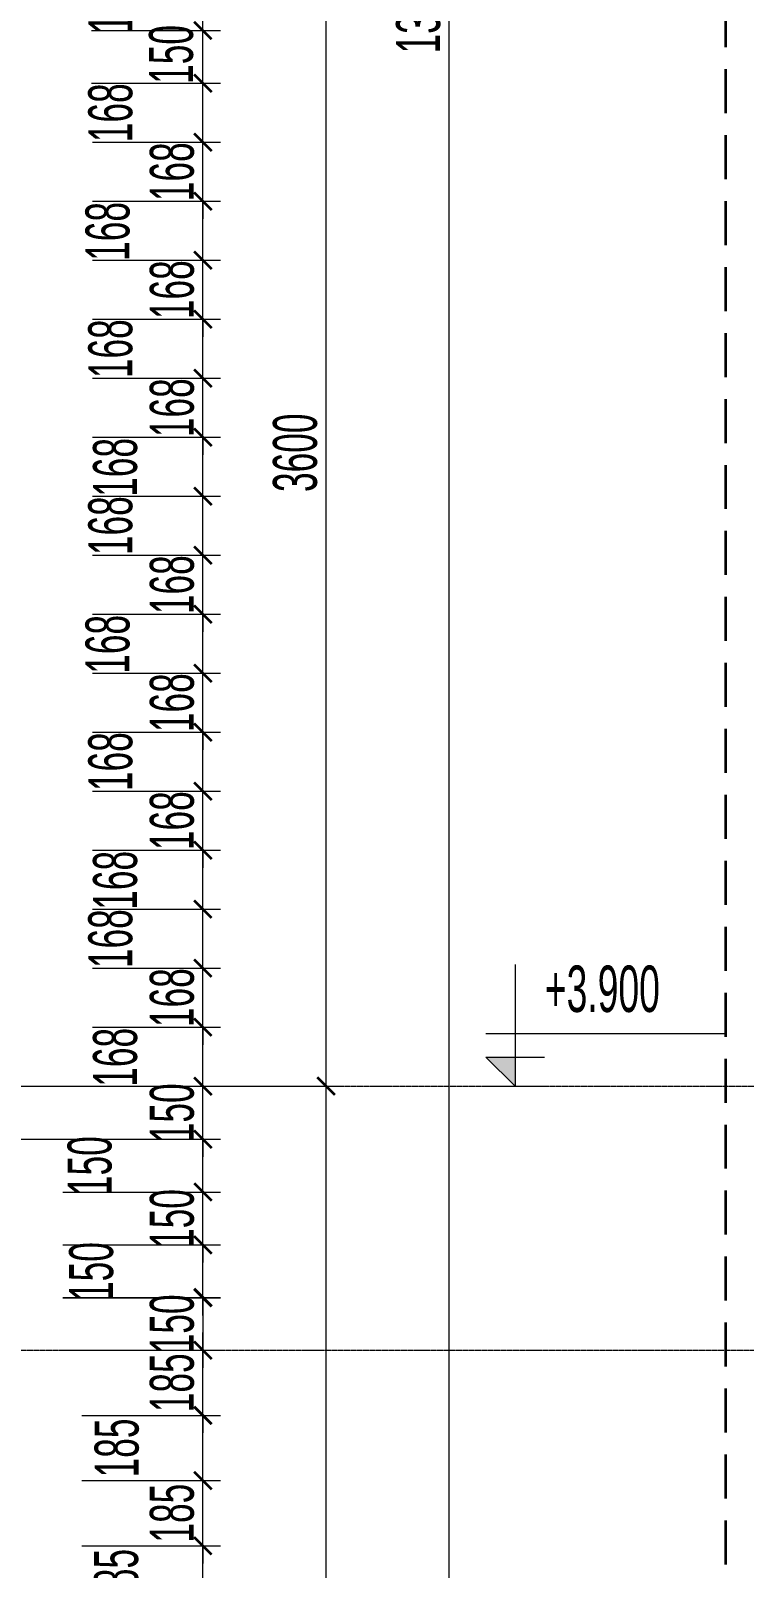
# Model space of a CAD drawing. Header units: millimetres. Extents: x 1336014 to 2939047, y -333549 to -60566.
# Drawn here: x 1437847 to 1439875, y -185772 to -181402 of the extents above; entities that cross this region are included whole.
import ezdxf
from ezdxf.enums import TextEntityAlignment as Align

# ---------------------------------------------------------------- set-up
doc = ezdxf.new("R2010")
doc.units = ezdxf.units.MM
doc.header["$MEASUREMENT"] = 0
doc.linetypes.add('$1$HIDDEN', pattern=[0.375, 0.25, -0.125])
doc.linetypes.add('CENTER2', pattern=[1.125, 0.75, -0.125, 0.125, -0.125])
for name, color, linetype, lineweight in [('01.Cut', 255, 'Continuous', 35), ('08.Dim', 156, 'Continuous', 15), ('10.truc', 250, 'CENTER2', 20), ('DIM', 252, 'Continuous', 20)]:
    doc.layers.add(name, color=color, linetype=linetype, lineweight=lineweight)
doc.layers.add('text', color=7, linetype='Continuous')
doc.styles.add('TT5_Text Dim', font='hoatbif.shx', dxfattribs={"width": 0.6})
doc.dimstyles.new('TT5_Dim 1-50', dxfattribs={"dimscale": 50, "dimtxt": 2.5, "dimasz": 1, "dimexe": 1, "dimexo": 0.5, "dimgap": 0.5, "dimtad": 1, "dimdec": 0, "dimzin": 0, "dimdsep": 46, "dimtxsty": 'TT5_Text Dim', "dimblk": 'ARCHTICK', "dimcen": 0, "dimdle": 1, "dimclrd": 256, "dimclre": 256, "dimclrt": 1, "dimadec": 0, "dimazin": 0, "dimtfac": 0.015, "dimtdec": 0, "dimtix": 1, "dimtmove": 2, "dimatfit": 3, "dimldrblk": 'DOT', "dimfxl": 1, "dimtolj": 1, "dimtzin": 0, "dimlwd": -1, "dimlwe": -1, "dimarcsym": 1})

# ---------------------------------------------------------------- blocks, each defined once
blk = doc.blocks.new('A$C4E7C6F34')
at = {"layer": 'DIM'}
blk.add_hatch(color=256, dxfattribs=at).paths.add_polyline_path([(-38.5, 0), (-38.5, 137.8), (-177.6, 137.8)])
for p, q in [((-38.5, 576), (-38.5, 0)), ((964.2, 247.8), (-177.6, 247.8)), ((-177.6, 137.8), (100.7, 137.8)), ((-177.6, 137.8), (-38.5, 0)), ((-177.6, 0), (100.6, 0))]:
    blk.add_line(p, q, dxfattribs=at)
at = {"layer": 'text', "style": 'TT5_Text Dim', "flags": 8}
blk.add_attdef('%%P0.000', text='', height=220, dxfattribs=at).set_placement((102.4, 461.3), align=Align.MIDDLE_LEFT)
blk = doc.blocks.new('_ARCHTICK')
at = {"const_width": 0.15}
blk.add_lwpolyline([(-0.5, -0.5), (0.5, 0.5)], dxfattribs=at)
blk = doc.blocks.new('*D1080')
at = {"layer": '08.Dim', "transparency": 16777216}
for p, q in [((1438685.9, -188352.6), (1438685.9, -184352.1)), ((1437992, -184402.1), (1438735.9, -184402.1)), ((1437992, -188302.6), (1438735.9, -188302.6))]:
    blk.add_line(p, q, dxfattribs=at)
at = {"layer": 'Defpoints', "color": 0, "transparency": 16777216}
for p in [(1437967, -184402.1), (1438685.9, -184402.1), (1437967, -188302.6)]:
    blk.add_point(p, dxfattribs=at)
at = {"layer": '08.Dim', "transparency": 16777216, "xscale": 50, "yscale": 50, "zscale": 50}
for p, rotation in [((1438685.9, -184402.1), 90), ((1438685.9, -188302.6), 270)]:
    blk.add_blockref('_ARCHTICK', p, dxfattribs=dict(at, rotation=rotation))
at = {"layer": '08.Dim', "color": 1, "transparency": 16777216, "insert": (1438598.4, -186352.4), "char_height": 125, "attachment_point": 5, "rotation": 90, "style": 'TT5_Text Dim'}
blk.add_mtext('\\A1;3900', dxfattribs=at)
blk = doc.blocks.new('_DOT')
blk.add_line((-0.5, 0), (-1, 0))
at = {"const_width": 0.5}
blk.add_lwpolyline([(-0.25, 0, 1), (0.25, 0, 1)], format="xyb", close=True, dxfattribs=at)
blk = doc.blocks.new('*D1081')
at = {"layer": '08.Dim', "transparency": 16777216}
for p, q in [((1438685.9, -184452.1), (1438685.9, -180751.7)), ((1438022.4, -180801.7), (1438735.9, -180801.7)), ((1438022.4, -184402.1), (1438735.9, -184402.1))]:
    blk.add_line(p, q, dxfattribs=at)
at = {"layer": 'Defpoints', "color": 0, "transparency": 16777216}
for p in [(1437997.4, -180801.7), (1438685.9, -180801.7), (1437997.4, -184402.1)]:
    blk.add_point(p, dxfattribs=at)
at = {"layer": '08.Dim', "transparency": 16777216, "xscale": 50, "yscale": 50, "zscale": 50}
for p, rotation in [((1438685.9, -180801.7), 90), ((1438685.9, -184402.1), 270)]:
    blk.add_blockref('_ARCHTICK', p, dxfattribs=dict(at, rotation=rotation))
at = {"layer": '08.Dim', "color": 1, "transparency": 16777216, "insert": (1438598.4, -182601.9), "char_height": 125, "attachment_point": 5, "rotation": 90, "style": 'TT5_Text Dim'}
blk.add_mtext('\\A1;3600', dxfattribs=at)
blk = doc.blocks.new('*D1085')
at = {"layer": '08.Dim', "transparency": 16777216}
for p, q in [((1439035.9, -188352.6), (1439035.9, -174302.4)), ((1438022.4, -174352.4), (1439085.9, -174352.4)), ((1438022.4, -188302.6), (1439085.9, -188302.6))]:
    blk.add_line(p, q, dxfattribs=at)
at = {"layer": 'Defpoints', "color": 0, "transparency": 16777216}
for p in [(1437997.4, -174352.4), (1439035.9, -174352.4), (1437997.4, -188302.6)]:
    blk.add_point(p, dxfattribs=at)
at = {"layer": '08.Dim', "transparency": 16777216, "xscale": 50, "yscale": 50, "zscale": 50}
for p, rotation in [((1439035.9, -174352.4), 90), ((1439035.9, -188302.6), 270)]:
    blk.add_blockref('_ARCHTICK', p, dxfattribs=dict(at, rotation=rotation))
at = {"layer": '08.Dim', "color": 1, "transparency": 16777216, "insert": (1438948.4, -181327.5), "char_height": 125, "attachment_point": 5, "rotation": 90, "style": 'TT5_Text Dim'}
blk.add_mtext('\\A1;13950', dxfattribs=at)
blk = doc.blocks.new('*D1173')
at = {"layer": '08.Dim', "transparency": 16777216}
for p, q in [((1438335.9, -185943.8), (1438335.9, -185658.6)), ((1437992, -185708.6), (1438385.9, -185708.6)), ((1437992, -185893.8), (1438385.9, -185893.8))]:
    blk.add_line(p, q, dxfattribs=at)
at = {"layer": 'Defpoints', "color": 0, "transparency": 16777216}
for p in [(1437967, -185708.6), (1438335.9, -185708.6), (1437967, -185893.8)]:
    blk.add_point(p, dxfattribs=at)
at = {"layer": '08.Dim', "transparency": 16777216, "xscale": 50, "yscale": 50, "zscale": 50}
for p, rotation in [((1438335.9, -185708.6), 90), ((1438335.9, -185893.8), 270)]:
    blk.add_blockref('_ARCHTICK', p, dxfattribs=dict(at, rotation=rotation))
at = {"layer": '08.Dim', "color": 1, "transparency": 16777216, "insert": (1438090, -185801.2), "char_height": 125, "attachment_point": 5, "rotation": 90, "style": 'TT5_Text Dim'}
blk.add_mtext('\\A1;185', dxfattribs=at)
blk = doc.blocks.new('*D1174')
at = {"layer": '08.Dim', "transparency": 16777216}
for p, q in [((1438335.9, -185523.3), (1438335.9, -185473.3)), ((1437992, -185523.3), (1438385.9, -185523.3)), ((1438335.9, -185708.6), (1438335.9, -185523.3)), ((1437992, -185708.6), (1438385.9, -185708.6)), ((1438335.9, -185708.6), (1438335.9, -185758.6))]:
    blk.add_line(p, q, dxfattribs=at)
at = {"layer": 'Defpoints', "color": 0, "transparency": 16777216}
for p in [(1437967, -185523.3), (1438335.9, -185523.3), (1437967, -185708.6)]:
    blk.add_point(p, dxfattribs=at)
at = {"layer": '08.Dim', "transparency": 16777216, "xscale": 50, "yscale": 50, "zscale": 50}
for p, rotation in [((1438335.9, -185523.3), 270), ((1438335.9, -185708.6), 90)]:
    blk.add_blockref('_ARCHTICK', p, dxfattribs=dict(at, rotation=rotation))
at = {"layer": '08.Dim', "color": 1, "transparency": 16777216, "insert": (1438248.4, -185615.9), "char_height": 125, "attachment_point": 5, "rotation": 90, "style": 'TT5_Text Dim'}
blk.add_mtext('\\A1;185', dxfattribs=at)
blk = doc.blocks.new('*D1175')
at = {"layer": '08.Dim', "transparency": 16777216}
for p, q in [((1438335.9, -185573.3), (1438335.9, -185288)), ((1437992, -185338), (1438385.9, -185338)), ((1437992, -185523.3), (1438385.9, -185523.3))]:
    blk.add_line(p, q, dxfattribs=at)
at = {"layer": 'Defpoints', "color": 0, "transparency": 16777216}
for p in [(1437967, -185338), (1438335.9, -185338), (1437967, -185523.3)]:
    blk.add_point(p, dxfattribs=at)
at = {"layer": '08.Dim', "transparency": 16777216, "xscale": 50, "yscale": 50, "zscale": 50}
for p, rotation in [((1438335.9, -185338), 90), ((1438335.9, -185523.3), 270)]:
    blk.add_blockref('_ARCHTICK', p, dxfattribs=dict(at, rotation=rotation))
at = {"layer": '08.Dim', "color": 1, "transparency": 16777216, "insert": (1438091.5, -185430.6), "char_height": 125, "attachment_point": 5, "rotation": 90, "style": 'TT5_Text Dim'}
blk.add_mtext('\\A1;185', dxfattribs=at)
blk = doc.blocks.new('*D1176')
at = {"layer": '08.Dim', "transparency": 16777216}
for p, q in [((1438335.9, -185152.7), (1438335.9, -185102.7)), ((1437992, -185152.7), (1438385.9, -185152.7)), ((1438335.9, -185338), (1438335.9, -185152.7)), ((1437992, -185338), (1438385.9, -185338)), ((1438335.9, -185338), (1438335.9, -185388))]:
    blk.add_line(p, q, dxfattribs=at)
at = {"layer": 'Defpoints', "color": 0, "transparency": 16777216}
for p in [(1437967, -185152.7), (1438335.9, -185152.7), (1437967, -185338)]:
    blk.add_point(p, dxfattribs=at)
at = {"layer": '08.Dim', "transparency": 16777216, "xscale": 50, "yscale": 50, "zscale": 50}
for p, rotation in [((1438335.9, -185152.7), 270), ((1438335.9, -185338), 90)]:
    blk.add_blockref('_ARCHTICK', p, dxfattribs=dict(at, rotation=rotation))
at = {"layer": '08.Dim', "color": 1, "transparency": 16777216, "insert": (1438248.4, -185245.3), "char_height": 125, "attachment_point": 5, "rotation": 90, "style": 'TT5_Text Dim'}
blk.add_mtext('\\A1;185', dxfattribs=at)
blk = doc.blocks.new('*D1177')
at = {"layer": '08.Dim', "transparency": 16777216}
for p, q in [((1438335.9, -185053.6), (1438335.9, -184803.6)), ((1437937.4, -184853.6), (1438385.9, -184853.6)), ((1437937.4, -185003.6), (1438385.9, -185003.6))]:
    blk.add_line(p, q, dxfattribs=at)
at = {"layer": 'Defpoints', "color": 0, "transparency": 16777216}
for p in [(1437912.4, -184853.6), (1438335.9, -184853.6), (1437912.4, -185003.6)]:
    blk.add_point(p, dxfattribs=at)
at = {"layer": '08.Dim', "transparency": 16777216, "xscale": 50, "yscale": 50, "zscale": 50}
for p, rotation in [((1438335.9, -184853.6), 90), ((1438335.9, -185003.6), 270)]:
    blk.add_blockref('_ARCHTICK', p, dxfattribs=dict(at, rotation=rotation))
at = {"layer": '08.Dim', "color": 1, "transparency": 16777216, "insert": (1438019, -184929.1), "char_height": 125, "attachment_point": 5, "rotation": 90, "style": 'TT5_Text Dim'}
blk.add_mtext('\\A1;150', dxfattribs=at)
blk = doc.blocks.new('*D1178')
at = {"layer": '08.Dim', "transparency": 16777216}
for p, q in [((1438335.9, -184703.1), (1438335.9, -184653.1)), ((1437937.4, -184703.1), (1438385.9, -184703.1)), ((1438335.9, -184853.6), (1438335.9, -184703.1)), ((1437937.4, -184853.6), (1438385.9, -184853.6)), ((1438335.9, -184853.6), (1438335.9, -184903.6))]:
    blk.add_line(p, q, dxfattribs=at)
at = {"layer": 'Defpoints', "color": 0, "transparency": 16777216}
for p in [(1437912.4, -184703.1), (1438335.9, -184703.1), (1437912.4, -184853.6)]:
    blk.add_point(p, dxfattribs=at)
at = {"layer": '08.Dim', "transparency": 16777216, "xscale": 50, "yscale": 50, "zscale": 50}
for p, rotation in [((1438335.9, -184703.1), 270), ((1438335.9, -184853.6), 90)]:
    blk.add_blockref('_ARCHTICK', p, dxfattribs=dict(at, rotation=rotation))
at = {"layer": '08.Dim', "color": 1, "transparency": 16777216, "insert": (1438248.4, -184778.4), "char_height": 125, "attachment_point": 5, "rotation": 90, "style": 'TT5_Text Dim'}
blk.add_mtext('\\A1;150', dxfattribs=at)
blk = doc.blocks.new('*D1179')
at = {"layer": '08.Dim', "transparency": 16777216}
for p, q in [((1438335.9, -184753.1), (1438335.9, -184503.1)), ((1437937.4, -184553.1), (1438385.9, -184553.1)), ((1437937.4, -184703.1), (1438385.9, -184703.1))]:
    blk.add_line(p, q, dxfattribs=at)
at = {"layer": 'Defpoints', "color": 0, "transparency": 16777216}
for p in [(1437912.4, -184553.1), (1438335.9, -184553.1), (1437912.4, -184703.1)]:
    blk.add_point(p, dxfattribs=at)
at = {"layer": '08.Dim', "transparency": 16777216, "xscale": 50, "yscale": 50, "zscale": 50}
for p, rotation in [((1438335.9, -184553.1), 90), ((1438335.9, -184703.1), 270)]:
    blk.add_blockref('_ARCHTICK', p, dxfattribs=dict(at, rotation=rotation))
at = {"layer": '08.Dim', "color": 1, "transparency": 16777216, "insert": (1438014.5, -184628.1), "char_height": 125, "attachment_point": 5, "rotation": 90, "style": 'TT5_Text Dim'}
blk.add_mtext('\\A1;150', dxfattribs=at)
blk = doc.blocks.new('*D1180')
at = {"layer": '08.Dim', "transparency": 16777216}
for p, q in [((1438335.9, -184402.6), (1438335.9, -184352.6)), ((1437521.5, -184402.6), (1438385.9, -184402.6)), ((1438335.9, -184553.1), (1438335.9, -184402.6)), ((1437444.5, -184553.1), (1438385.9, -184553.1)), ((1438335.9, -184553.1), (1438335.9, -184603.1))]:
    blk.add_line(p, q, dxfattribs=at)
at = {"layer": 'Defpoints', "color": 0, "transparency": 16777216}
for p in [(1437496.5, -184402.6), (1438335.9, -184402.6), (1437419.5, -184553.1)]:
    blk.add_point(p, dxfattribs=at)
at = {"layer": '08.Dim', "transparency": 16777216, "xscale": 50, "yscale": 50, "zscale": 50}
for p, rotation in [((1438335.9, -184402.6), 270), ((1438335.9, -184553.1), 90)]:
    blk.add_blockref('_ARCHTICK', p, dxfattribs=dict(at, rotation=rotation))
at = {"layer": '08.Dim', "color": 1, "transparency": 16777216, "insert": (1438248.4, -184477.9), "char_height": 125, "attachment_point": 5, "rotation": 90, "style": 'TT5_Text Dim'}
blk.add_mtext('\\A1;150', dxfattribs=at)
blk = doc.blocks.new('*D1181')
at = {"layer": '08.Dim', "transparency": 16777216}
for p, q in [((1438335.9, -185002.6), (1438335.9, -184952.6)), ((1437937.4, -185002.6), (1438385.9, -185002.6)), ((1438335.9, -185002.6), (1438335.9, -185153)), ((1437937.4, -185153), (1438385.9, -185153)), ((1438335.9, -185153), (1438335.9, -185203))]:
    blk.add_line(p, q, dxfattribs=at)
at = {"layer": 'Defpoints', "color": 0, "transparency": 16777216}
for p in [(1437912.4, -185002.6), (1437912.4, -185153), (1438335.9, -185153)]:
    blk.add_point(p, dxfattribs=at)
at = {"layer": '08.Dim', "transparency": 16777216, "xscale": 50, "yscale": 50, "zscale": 50}
for p, rotation in [((1438335.9, -185002.6), 270), ((1438335.9, -185153), 90)]:
    blk.add_blockref('_ARCHTICK', p, dxfattribs=dict(at, rotation=rotation))
at = {"layer": '08.Dim', "color": 1, "transparency": 16777216, "insert": (1438248.4, -185077.8), "char_height": 125, "attachment_point": 5, "rotation": 90, "style": 'TT5_Text Dim'}
blk.add_mtext('\\A1;150', dxfattribs=at)
blk = doc.blocks.new('*D1182')
at = {"layer": '08.Dim', "transparency": 16777216}
for p, q in [((1438335.9, -183613.8), (1438335.9, -183346.1)), ((1438022.4, -183396.1), (1438385.9, -183396.1)), ((1438022.4, -183563.8), (1438385.9, -183563.8))]:
    blk.add_line(p, q, dxfattribs=at)
at = {"layer": 'Defpoints', "color": 0, "transparency": 16777216}
for p in [(1437997.4, -183396.1), (1438335.9, -183396.1), (1437997.4, -183563.8)]:
    blk.add_point(p, dxfattribs=at)
at = {"layer": '08.Dim', "transparency": 16777216, "xscale": 50, "yscale": 50, "zscale": 50}
for p, rotation in [((1438335.9, -183396.1), 90), ((1438335.9, -183563.8), 270)]:
    blk.add_blockref('_ARCHTICK', p, dxfattribs=dict(at, rotation=rotation))
at = {"layer": '08.Dim', "color": 1, "transparency": 16777216, "insert": (1438073.5, -183479.9), "char_height": 125, "attachment_point": 5, "rotation": 90, "style": 'TT5_Text Dim'}
blk.add_mtext('\\A1;168', dxfattribs=at)
blk = doc.blocks.new('*D1183')
at = {"layer": '08.Dim', "transparency": 16777216}
for p, q in [((1438335.9, -183228.4), (1438335.9, -183178.4)), ((1438022.4, -183228.4), (1438385.9, -183228.4)), ((1438335.9, -183396.1), (1438335.9, -183228.4)), ((1438022.4, -183396.1), (1438385.9, -183396.1)), ((1438335.9, -183396.1), (1438335.9, -183446.1))]:
    blk.add_line(p, q, dxfattribs=at)
at = {"layer": 'Defpoints', "color": 0, "transparency": 16777216}
for p in [(1437997.4, -183228.4), (1438335.9, -183228.4), (1437997.4, -183396.1)]:
    blk.add_point(p, dxfattribs=at)
at = {"layer": '08.Dim', "transparency": 16777216, "xscale": 50, "yscale": 50, "zscale": 50}
for p, rotation in [((1438335.9, -183228.4), 270), ((1438335.9, -183396.1), 90)]:
    blk.add_blockref('_ARCHTICK', p, dxfattribs=dict(at, rotation=rotation))
at = {"layer": '08.Dim', "color": 1, "transparency": 16777216, "insert": (1438248.4, -183312.3), "char_height": 125, "attachment_point": 5, "rotation": 90, "style": 'TT5_Text Dim'}
blk.add_mtext('\\A1;168', dxfattribs=at)
blk = doc.blocks.new('*D1184')
at = {"layer": '08.Dim', "transparency": 16777216}
for p, q in [((1438335.9, -183278.4), (1438335.9, -183010.8)), ((1438022.4, -183060.8), (1438385.9, -183060.8)), ((1438022.4, -183228.4), (1438385.9, -183228.4))]:
    blk.add_line(p, q, dxfattribs=at)
at = {"layer": 'Defpoints', "color": 0, "transparency": 16777216}
for p in [(1437997.4, -183060.8), (1438335.9, -183060.8), (1437997.4, -183228.4)]:
    blk.add_point(p, dxfattribs=at)
at = {"layer": '08.Dim', "transparency": 16777216, "xscale": 50, "yscale": 50, "zscale": 50}
for p, rotation in [((1438335.9, -183060.8), 90), ((1438335.9, -183228.4), 270)]:
    blk.add_blockref('_ARCHTICK', p, dxfattribs=dict(at, rotation=rotation))
at = {"layer": '08.Dim', "color": 1, "transparency": 16777216, "insert": (1438065.5, -183146.5), "char_height": 125, "attachment_point": 5, "rotation": 90, "style": 'TT5_Text Dim'}
blk.add_mtext('\\A1;168', dxfattribs=at)
blk = doc.blocks.new('*D1185')
at = {"layer": '08.Dim', "transparency": 16777216}
for p, q in [((1438335.9, -183949.1), (1438335.9, -183681.5)), ((1438022.4, -183731.5), (1438385.9, -183731.5)), ((1438022.4, -183899.1), (1438385.9, -183899.1))]:
    blk.add_line(p, q, dxfattribs=at)
at = {"layer": 'Defpoints', "color": 0, "transparency": 16777216}
for p in [(1437997.4, -183731.5), (1438335.9, -183731.5), (1437997.4, -183899.1)]:
    blk.add_point(p, dxfattribs=at)
at = {"layer": '08.Dim', "transparency": 16777216, "xscale": 50, "yscale": 50, "zscale": 50}
for p, rotation in [((1438335.9, -183731.5), 90), ((1438335.9, -183899.1), 270)]:
    blk.add_blockref('_ARCHTICK', p, dxfattribs=dict(at, rotation=rotation))
at = {"layer": '08.Dim', "color": 1, "transparency": 16777216, "insert": (1438087, -183817.2), "char_height": 125, "attachment_point": 5, "rotation": 90, "style": 'TT5_Text Dim'}
blk.add_mtext('\\A1;168', dxfattribs=at)
blk = doc.blocks.new('*D1186')
at = {"layer": '08.Dim', "transparency": 16777216}
for p, q in [((1438335.9, -183563.8), (1438335.9, -183513.8)), ((1438022.4, -183563.8), (1438385.9, -183563.8)), ((1438335.9, -183731.5), (1438335.9, -183563.8)), ((1438022.4, -183731.5), (1438385.9, -183731.5)), ((1438335.9, -183731.5), (1438335.9, -183781.5))]:
    blk.add_line(p, q, dxfattribs=at)
at = {"layer": 'Defpoints', "color": 0, "transparency": 16777216}
for p in [(1437997.4, -183563.8), (1438335.9, -183563.8), (1437997.4, -183731.5)]:
    blk.add_point(p, dxfattribs=at)
at = {"layer": '08.Dim', "transparency": 16777216, "xscale": 50, "yscale": 50, "zscale": 50}
for p, rotation in [((1438335.9, -183563.8), 270), ((1438335.9, -183731.5), 90)]:
    blk.add_blockref('_ARCHTICK', p, dxfattribs=dict(at, rotation=rotation))
at = {"layer": '08.Dim', "color": 1, "transparency": 16777216, "insert": (1438248.4, -183647.6), "char_height": 125, "attachment_point": 5, "rotation": 90, "style": 'TT5_Text Dim'}
blk.add_mtext('\\A1;168', dxfattribs=at)
blk = doc.blocks.new('*D1187')
at = {"layer": '08.Dim', "transparency": 16777216}
for p, q in [((1438335.9, -184116.8), (1438335.9, -183849.1)), ((1438022.4, -183899.1), (1438385.9, -183899.1)), ((1438022.4, -184066.8), (1438385.9, -184066.8))]:
    blk.add_line(p, q, dxfattribs=at)
at = {"layer": 'Defpoints', "color": 0, "transparency": 16777216}
for p in [(1437997.4, -183899.1), (1438335.9, -183899.1), (1437997.4, -184066.8)]:
    blk.add_point(p, dxfattribs=at)
at = {"layer": '08.Dim', "transparency": 16777216, "xscale": 50, "yscale": 50, "zscale": 50}
for p, rotation in [((1438335.9, -183899.1), 90), ((1438335.9, -184066.8), 270)]:
    blk.add_blockref('_ARCHTICK', p, dxfattribs=dict(at, rotation=rotation))
at = {"layer": '08.Dim', "color": 1, "transparency": 16777216, "insert": (1438073.5, -183983), "char_height": 125, "attachment_point": 5, "rotation": 90, "style": 'TT5_Text Dim'}
blk.add_mtext('\\A1;168', dxfattribs=at)
blk = doc.blocks.new('*D1188')
at = {"layer": '08.Dim', "transparency": 16777216}
for p, q in [((1438335.9, -184452.1), (1438335.9, -184184.5)), ((1438022.4, -184234.5), (1438385.9, -184234.5)), ((1438022.4, -184402.1), (1438385.9, -184402.1))]:
    blk.add_line(p, q, dxfattribs=at)
at = {"layer": 'Defpoints', "color": 0, "transparency": 16777216}
for p in [(1437997.4, -184234.5), (1438335.9, -184234.5), (1437997.4, -184402.1)]:
    blk.add_point(p, dxfattribs=at)
at = {"layer": '08.Dim', "transparency": 16777216, "xscale": 50, "yscale": 50, "zscale": 50}
for p, rotation in [((1438335.9, -184234.5), 90), ((1438335.9, -184402.1), 270)]:
    blk.add_blockref('_ARCHTICK', p, dxfattribs=dict(at, rotation=rotation))
at = {"layer": '08.Dim', "color": 1, "transparency": 16777216, "insert": (1438087, -184320.2), "char_height": 125, "attachment_point": 5, "rotation": 90, "style": 'TT5_Text Dim'}
blk.add_mtext('\\A1;168', dxfattribs=at)
blk = doc.blocks.new('*D1189')
at = {"layer": '08.Dim', "transparency": 16777216}
for p, q in [((1438335.9, -184066.8), (1438335.9, -184016.8)), ((1438022.4, -184066.8), (1438385.9, -184066.8)), ((1438335.9, -184234.5), (1438335.9, -184066.8)), ((1438022.4, -184234.5), (1438385.9, -184234.5)), ((1438335.9, -184234.5), (1438335.9, -184284.5))]:
    blk.add_line(p, q, dxfattribs=at)
at = {"layer": 'Defpoints', "color": 0, "transparency": 16777216}
for p in [(1437997.4, -184066.8), (1438335.9, -184066.8), (1437997.4, -184234.5)]:
    blk.add_point(p, dxfattribs=at)
at = {"layer": '08.Dim', "transparency": 16777216, "xscale": 50, "yscale": 50, "zscale": 50}
for p, rotation in [((1438335.9, -184066.8), 270), ((1438335.9, -184234.5), 90)]:
    blk.add_blockref('_ARCHTICK', p, dxfattribs=dict(at, rotation=rotation))
at = {"layer": '08.Dim', "color": 1, "transparency": 16777216, "insert": (1438248.4, -184150.6), "char_height": 125, "attachment_point": 5, "rotation": 90, "style": 'TT5_Text Dim'}
blk.add_mtext('\\A1;168', dxfattribs=at)
blk = doc.blocks.new('*D1192')
at = {"layer": '08.Dim', "transparency": 16777216}
for p, q in [((1438335.9, -182440.1), (1438335.9, -182172.4)), ((1438022.4, -182222.4), (1438385.9, -182222.4)), ((1438022.4, -182390.1), (1438385.9, -182390.1))]:
    blk.add_line(p, q, dxfattribs=at)
at = {"layer": 'Defpoints', "color": 0, "transparency": 16777216}
for p in [(1437997.4, -182222.4), (1438335.9, -182222.4), (1437997.4, -182390.1)]:
    blk.add_point(p, dxfattribs=at)
at = {"layer": '08.Dim', "transparency": 16777216, "xscale": 50, "yscale": 50, "zscale": 50}
for p, rotation in [((1438335.9, -182222.4), 90), ((1438335.9, -182390.1), 270)]:
    blk.add_blockref('_ARCHTICK', p, dxfattribs=dict(at, rotation=rotation))
at = {"layer": '08.Dim', "color": 1, "transparency": 16777216, "insert": (1438073.5, -182306.2), "char_height": 125, "attachment_point": 5, "rotation": 90, "style": 'TT5_Text Dim'}
blk.add_mtext('\\A1;168', dxfattribs=at)
blk = doc.blocks.new('*D1193')
at = {"layer": '08.Dim', "transparency": 16777216}
for p, q in [((1438335.9, -182054.7), (1438335.9, -182004.7)), ((1438022.4, -182054.7), (1438385.9, -182054.7)), ((1438335.9, -182222.4), (1438335.9, -182054.7)), ((1438022.4, -182222.4), (1438385.9, -182222.4)), ((1438335.9, -182222.4), (1438335.9, -182272.4))]:
    blk.add_line(p, q, dxfattribs=at)
at = {"layer": 'Defpoints', "color": 0, "transparency": 16777216}
for p in [(1437997.4, -182054.7), (1438335.9, -182054.7), (1437997.4, -182222.4)]:
    blk.add_point(p, dxfattribs=at)
at = {"layer": '08.Dim', "transparency": 16777216, "xscale": 50, "yscale": 50, "zscale": 50}
for p, rotation in [((1438335.9, -182054.7), 270), ((1438335.9, -182222.4), 90)]:
    blk.add_blockref('_ARCHTICK', p, dxfattribs=dict(at, rotation=rotation))
at = {"layer": '08.Dim', "color": 1, "transparency": 16777216, "insert": (1438248.4, -182138.5), "char_height": 125, "attachment_point": 5, "rotation": 90, "style": 'TT5_Text Dim'}
blk.add_mtext('\\A1;168', dxfattribs=at)
blk = doc.blocks.new('*D1194')
at = {"layer": '08.Dim', "transparency": 16777216}
for p, q in [((1438335.9, -182104.7), (1438335.9, -181837)), ((1438022.4, -181887), (1438385.9, -181887)), ((1438022.4, -182054.7), (1438385.9, -182054.7))]:
    blk.add_line(p, q, dxfattribs=at)
at = {"layer": 'Defpoints', "color": 0, "transparency": 16777216}
for p in [(1437997.4, -181887), (1438335.9, -181887), (1437997.4, -182054.7)]:
    blk.add_point(p, dxfattribs=at)
at = {"layer": '08.Dim', "transparency": 16777216, "xscale": 50, "yscale": 50, "zscale": 50}
for p, rotation in [((1438335.9, -181887), 90), ((1438335.9, -182054.7), 270)]:
    blk.add_blockref('_ARCHTICK', p, dxfattribs=dict(at, rotation=rotation))
at = {"layer": '08.Dim', "color": 1, "transparency": 16777216, "insert": (1438065.5, -181972.8), "char_height": 125, "attachment_point": 5, "rotation": 90, "style": 'TT5_Text Dim'}
blk.add_mtext('\\A1;168', dxfattribs=at)
blk = doc.blocks.new('*D1195')
at = {"layer": '08.Dim', "transparency": 16777216}
for p, q in [((1438335.9, -182775.4), (1438335.9, -182507.7)), ((1438022.4, -182557.7), (1438385.9, -182557.7)), ((1438022.4, -182725.4), (1438385.9, -182725.4))]:
    blk.add_line(p, q, dxfattribs=at)
at = {"layer": 'Defpoints', "color": 0, "transparency": 16777216}
for p in [(1437997.4, -182557.7), (1438335.9, -182557.7), (1437997.4, -182725.4)]:
    blk.add_point(p, dxfattribs=at)
at = {"layer": '08.Dim', "transparency": 16777216, "xscale": 50, "yscale": 50, "zscale": 50}
for p, rotation in [((1438335.9, -182557.7), 90), ((1438335.9, -182725.4), 270)]:
    blk.add_blockref('_ARCHTICK', p, dxfattribs=dict(at, rotation=rotation))
at = {"layer": '08.Dim', "color": 1, "transparency": 16777216, "insert": (1438087, -182643.5), "char_height": 125, "attachment_point": 5, "rotation": 90, "style": 'TT5_Text Dim'}
blk.add_mtext('\\A1;168', dxfattribs=at)
blk = doc.blocks.new('*D1196')
at = {"layer": '08.Dim', "transparency": 16777216}
for p, q in [((1438335.9, -182390.1), (1438335.9, -182340.1)), ((1438022.4, -182390.1), (1438385.9, -182390.1)), ((1438335.9, -182557.7), (1438335.9, -182390.1)), ((1438022.4, -182557.7), (1438385.9, -182557.7)), ((1438335.9, -182557.7), (1438335.9, -182607.7))]:
    blk.add_line(p, q, dxfattribs=at)
at = {"layer": 'Defpoints', "color": 0, "transparency": 16777216}
for p in [(1437997.4, -182390.1), (1438335.9, -182390.1), (1437997.4, -182557.7)]:
    blk.add_point(p, dxfattribs=at)
at = {"layer": '08.Dim', "transparency": 16777216, "xscale": 50, "yscale": 50, "zscale": 50}
for p, rotation in [((1438335.9, -182390.1), 270), ((1438335.9, -182557.7), 90)]:
    blk.add_blockref('_ARCHTICK', p, dxfattribs=dict(at, rotation=rotation))
at = {"layer": '08.Dim', "color": 1, "transparency": 16777216, "insert": (1438248.4, -182473.9), "char_height": 125, "attachment_point": 5, "rotation": 90, "style": 'TT5_Text Dim'}
blk.add_mtext('\\A1;168', dxfattribs=at)
blk = doc.blocks.new('*D1190')
at = {"layer": '08.Dim', "transparency": 16777216}
for p, q in [((1438335.9, -182943.1), (1438335.9, -182675.4)), ((1438022.4, -182725.4), (1438385.9, -182725.4)), ((1438022.4, -182893.1), (1438385.9, -182893.1))]:
    blk.add_line(p, q, dxfattribs=at)
at = {"layer": 'Defpoints', "color": 0, "transparency": 16777216}
for p in [(1437997.4, -182725.4), (1438335.9, -182725.4), (1437997.4, -182893.1)]:
    blk.add_point(p, dxfattribs=at)
at = {"layer": '08.Dim', "transparency": 16777216, "xscale": 50, "yscale": 50, "zscale": 50}
for p, rotation in [((1438335.9, -182725.4), 90), ((1438335.9, -182893.1), 270)]:
    blk.add_blockref('_ARCHTICK', p, dxfattribs=dict(at, rotation=rotation))
at = {"layer": '08.Dim', "color": 1, "transparency": 16777216, "insert": (1438073.5, -182809.2), "char_height": 125, "attachment_point": 5, "rotation": 90, "style": 'TT5_Text Dim'}
blk.add_mtext('\\A1;168', dxfattribs=at)
blk = doc.blocks.new('*D1191')
at = {"layer": '08.Dim', "transparency": 16777216}
for p, q in [((1438335.9, -182893.1), (1438335.9, -182843.1)), ((1438022.4, -182893.1), (1438385.9, -182893.1)), ((1438335.9, -183060.8), (1438335.9, -182893.1)), ((1438022.4, -183060.8), (1438385.9, -183060.8)), ((1438335.9, -183060.8), (1438335.9, -183110.8))]:
    blk.add_line(p, q, dxfattribs=at)
at = {"layer": 'Defpoints', "color": 0, "transparency": 16777216}
for p in [(1437997.4, -182893.1), (1438335.9, -182893.1), (1437997.4, -183060.8)]:
    blk.add_point(p, dxfattribs=at)
at = {"layer": '08.Dim', "transparency": 16777216, "xscale": 50, "yscale": 50, "zscale": 50}
for p, rotation in [((1438335.9, -182893.1), 270), ((1438335.9, -183060.8), 90)]:
    blk.add_blockref('_ARCHTICK', p, dxfattribs=dict(at, rotation=rotation))
at = {"layer": '08.Dim', "color": 1, "transparency": 16777216, "insert": (1438248.4, -182976.9), "char_height": 125, "attachment_point": 5, "rotation": 90, "style": 'TT5_Text Dim'}
blk.add_mtext('\\A1;168', dxfattribs=at)
blk = doc.blocks.new('*D1197')
at = {"layer": '08.Dim', "transparency": 16777216}
for p, q in [((1438335.9, -181601.7), (1438335.9, -181351.7)), ((1438019.1, -181401.7), (1438385.9, -181401.7)), ((1438019.1, -181551.7), (1438385.9, -181551.7))]:
    blk.add_line(p, q, dxfattribs=at)
at = {"layer": 'Defpoints', "color": 0, "transparency": 16777216}
for p in [(1437994.1, -181401.7), (1438335.9, -181401.7), (1437994.1, -181551.7)]:
    blk.add_point(p, dxfattribs=at)
at = {"layer": '08.Dim', "transparency": 16777216, "xscale": 50, "yscale": 50, "zscale": 50}
for p, rotation in [((1438335.9, -181401.7), 90), ((1438335.9, -181551.7), 270)]:
    blk.add_blockref('_ARCHTICK', p, dxfattribs=dict(at, rotation=rotation))
at = {"layer": '08.Dim', "color": 1, "transparency": 16777216, "insert": (1438246, -181469.8), "char_height": 125, "attachment_point": 5, "rotation": 90, "style": 'TT5_Text Dim'}
blk.add_mtext('\\A1;150', dxfattribs=at)
blk = doc.blocks.new('*D1198')
at = {"layer": '08.Dim', "transparency": 16777216}
for p, q in [((1438335.9, -181769.4), (1438335.9, -181501.7)), ((1438022.4, -181551.7), (1438385.9, -181551.7)), ((1438022.4, -181719.4), (1438385.9, -181719.4))]:
    blk.add_line(p, q, dxfattribs=at)
at = {"layer": 'Defpoints', "color": 0, "transparency": 16777216}
for p in [(1437997.4, -181551.7), (1438335.9, -181551.7), (1437997.4, -181719.4)]:
    blk.add_point(p, dxfattribs=at)
at = {"layer": '08.Dim', "transparency": 16777216, "xscale": 50, "yscale": 50, "zscale": 50}
for p, rotation in [((1438335.9, -181551.7), 90), ((1438335.9, -181719.4), 270)]:
    blk.add_blockref('_ARCHTICK', p, dxfattribs=dict(at, rotation=rotation))
at = {"layer": '08.Dim', "color": 1, "transparency": 16777216, "insert": (1438073.5, -181635.5), "char_height": 125, "attachment_point": 5, "rotation": 90, "style": 'TT5_Text Dim'}
blk.add_mtext('\\A1;168', dxfattribs=at)
blk = doc.blocks.new('*D1199')
at = {"layer": '08.Dim', "transparency": 16777216}
for p, q in [((1438335.9, -181719.4), (1438335.9, -181669.4)), ((1438022.4, -181719.4), (1438385.9, -181719.4)), ((1438335.9, -181887), (1438335.9, -181719.4)), ((1438022.4, -181887), (1438385.9, -181887)), ((1438335.9, -181887), (1438335.9, -181937))]:
    blk.add_line(p, q, dxfattribs=at)
at = {"layer": 'Defpoints', "color": 0, "transparency": 16777216}
for p in [(1437997.4, -181719.4), (1438335.9, -181719.4), (1437997.4, -181887)]:
    blk.add_point(p, dxfattribs=at)
at = {"layer": '08.Dim', "transparency": 16777216, "xscale": 50, "yscale": 50, "zscale": 50}
for p, rotation in [((1438335.9, -181719.4), 270), ((1438335.9, -181887), 90)]:
    blk.add_blockref('_ARCHTICK', p, dxfattribs=dict(at, rotation=rotation))
at = {"layer": '08.Dim', "color": 1, "transparency": 16777216, "insert": (1438248.4, -181803.2), "char_height": 125, "attachment_point": 5, "rotation": 90, "style": 'TT5_Text Dim'}
blk.add_mtext('\\A1;168', dxfattribs=at)
blk = doc.blocks.new('*D1200')
at = {"layer": '08.Dim', "transparency": 16777216}
for p, q in [((1438335.9, -181451.7), (1438335.9, -181201.2)), ((1438019.1, -181251.2), (1438385.9, -181251.2)), ((1438019.1, -181401.7), (1438385.9, -181401.7))]:
    blk.add_line(p, q, dxfattribs=at)
at = {"layer": 'Defpoints', "color": 0, "transparency": 16777216}
for p in [(1437994.1, -181251.2), (1438335.9, -181251.2), (1437994.1, -181401.7)]:
    blk.add_point(p, dxfattribs=at)
at = {"layer": '08.Dim', "transparency": 16777216, "xscale": 50, "yscale": 50, "zscale": 50}
for p, rotation in [((1438335.9, -181251.2), 90), ((1438335.9, -181401.7), 270)]:
    blk.add_blockref('_ARCHTICK', p, dxfattribs=dict(at, rotation=rotation))
at = {"layer": '08.Dim', "color": 1, "transparency": 16777216, "insert": (1438074, -181326.4), "char_height": 125, "attachment_point": 5, "rotation": 90, "style": 'TT5_Text Dim'}
blk.add_mtext('\\A1;150', dxfattribs=at)

msp = doc.modelspace()

# ---------------------------------------------------------------- linework, layer by layer
at = {"layer": '01.Cut', "color": 6, "linetype": '$1$HIDDEN', "ltscale": 500}
msp.add_lwpolyline([(1439821, -171386.7), (1439821, -192476.5)], dxfattribs=at)
at = {"layer": '10.truc'}
msp.add_line((1432636.4, -185153), (1446023.1, -185153), dxfattribs=at)
msp.add_lwpolyline([(1431677.7, -184402.1), (1440165.5, -184402.1)], dxfattribs=at)

# ---------------------------------------------------------------- block references
at = {"layer": '08.Dim'}
ref = msp.add_blockref('A$C4E7C6F34', (1439246.5, -184402.1), dxfattribs=dict(at, xscale=0.6, yscale=0.6, zscale=0.6))
ref.add_attrib('%%P0.000', '+3.900', dxfattribs={"layer": 'text', "height": 132, "style": 'TT5_Text Dim', "width": 0.6, "flags": 8}).set_placement((1439308, -184125.4), align=Align.MIDDLE_LEFT)

# ---------------------------------------------------------------- dimensions: what is measured, and where the dimension line sits
for base, p1, p2, picture, middle in [((1439035.9, -174352.4), (1437997.4, -188302.6), (1437997.4, -174352.4), '*D1085', (1438948.4, -181327.5)), ((1438685.9, -180801.7), (1437997.4, -184402.1), (1437997.4, -180801.7), '*D1081', (1438598.4, -182601.9)), ((1438335.9, -181719.4), (1437997.4, -181887), (1437997.4, -181719.4), '*D1199', (1438248.4, -181803.2)), ((1438335.9, -182054.7), (1437997.4, -182222.4), (1437997.4, -182054.7), '*D1193', (1438248.4, -182138.5)), ((1438335.9, -182390.1), (1437997.4, -182557.7), (1437997.4, -182390.1), '*D1196', (1438248.4, -182473.9)), ((1438335.9, -182893.1), (1437997.4, -183060.8), (1437997.4, -182893.1), '*D1191', (1438248.4, -182976.9)), ((1438335.9, -183228.4), (1437997.4, -183396.1), (1437997.4, -183228.4), '*D1183', (1438248.4, -183312.3)), ((1438335.9, -183563.8), (1437997.4, -183731.5), (1437997.4, -183563.8), '*D1186', (1438248.4, -183647.6)), ((1438335.9, -184066.8), (1437997.4, -184234.5), (1437997.4, -184066.8), '*D1189', (1438248.4, -184150.6)), ((1438335.896, -184402.611), (1437419.49, -184553.1016), (1437496.49, -184402.611), '*D1180', (1438248.396, -184477.8563)), ((1438685.896, -184402.1466), (1437966.99, -188302.611), (1437966.99, -184402.1466), '*D1080', (1438598.396, -186352.3788)), ((1438335.896, -184703.128), (1437912.443, -184853.6186), (1437912.443, -184703.128), '*D1178', (1438248.396, -184778.3733)), ((1438335.9, -185153), (1437912.4, -185002.6), (1437912.4, -185153), '*D1181', (1438248.4, -185077.8)), ((1438335.9, -185152.7), (1437967, -185338), (1437967, -185152.7), '*D1176', (1438248.4, -185245.3)), ((1438335.9, -185523.3), (1437967, -185708.6), (1437967, -185523.3), '*D1174', (1438248.4, -185615.9))]:
    dim = msp.add_linear_dim(base=base, p1=p1, p2=p2, angle=90, dimstyle='TT5_Dim 1-50', dxfattribs=at)
    dim.commit()
    dim.dimension.update_dxf_attribs({"geometry": picture, "text_midpoint": middle})
for base, p1, p2, picture, middle in [((1438335.896, -181251.1707), (1437994.146, -181401.6614), (1437994.146, -181251.1707), '*D1200', (1438073.99, -181326.416)), ((1438335.9, -181401.7), (1437994.1, -181551.7), (1437994.1, -181401.7), '*D1197', (1438246, -181469.8)), ((1438335.9, -181551.7), (1437997.4, -181719.4), (1437997.4, -181551.7), '*D1198', (1438073.5, -181635.5)), ((1438335.9, -181887), (1437997.4, -182054.7), (1437997.4, -181887), '*D1194', (1438065.5, -181972.8)), ((1438335.9, -182222.4), (1437997.4, -182390.1), (1437997.4, -182222.4), '*D1192', (1438073.5, -182306.2)), ((1438335.9, -182557.7), (1437997.4, -182725.4), (1437997.4, -182557.7), '*D1195', (1438087, -182643.5)), ((1438335.9, -182725.4), (1437997.4, -182893.1), (1437997.4, -182725.4), '*D1190', (1438073.5, -182809.2)), ((1438335.9, -183060.8), (1437997.4, -183228.4), (1437997.4, -183060.8), '*D1184', (1438065.5, -183146.5)), ((1438335.9, -183396.1), (1437997.4, -183563.8), (1437997.4, -183396.1), '*D1182', (1438073.5, -183479.9)), ((1438335.9, -183731.5), (1437997.4, -183899.1), (1437997.4, -183731.5), '*D1185', (1438087, -183817.2)), ((1438335.9, -183899.1), (1437997.4, -184066.8), (1437997.4, -183899.1), '*D1187', (1438073.5, -183983)), ((1438335.9, -184234.5), (1437997.4, -184402.1), (1437997.4, -184234.5), '*D1188', (1438087, -184320.2)), ((1438335.9, -184553.1), (1437912.4, -184703.1), (1437912.4, -184553.1), '*D1179', (1438014.5, -184628.1)), ((1438335.9, -184853.6), (1437912.4, -185003.6), (1437912.4, -184853.6), '*D1177', (1438019, -184929.1)), ((1438335.9, -185338), (1437967, -185523.3), (1437967, -185338), '*D1175', (1438091.5, -185430.6)), ((1438335.9, -185708.6), (1437967, -185893.8), (1437967, -185708.6), '*D1173', (1438090, -185801.2))]:
    dim = msp.add_linear_dim(base=base, p1=p1, p2=p2, angle=90, dimstyle='TT5_Dim 1-50', dxfattribs=at)
    dim.commit()
    dim.dimension.update_dxf_attribs({"geometry": picture, "text_midpoint": middle, "dimtype": 160})

doc.saveas('drawing.dxf')
